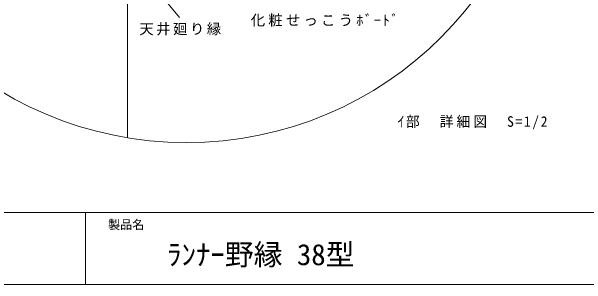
# Model space of a CAD drawing. Units: millimetres, scale not verified, with parts at other scales. Extents: x -2060 to 1861, y -4765 to 1286.
# Drawn here: x -1288 to -92, y -4765 to -4197 of the extents above; entities that cross this region are included whole.
import ezdxf
from ezdxf.enums import TextEntityAlignment as Align

# ---------------------------------------------------------------- set-up
doc = ezdxf.new("R2010")
doc.units = ezdxf.units.MM
doc.header["$LTSCALE"] = 10
for name, color, linetype, lineweight in [('4-5_仕上２', 3, 'Continuous', 18), ('6-1_躯体', 3, 'Continuous', 18), ('6-5_仕上２', 2, 'Continuous', 18), ('6-7_文字', 4, 'Continuous', 18), ('E-0_図面枠', 4, 'Continuous', 18)]:
    doc.layers.add(name, color=color, linetype=linetype, lineweight=lineweight)
doc.layers.add('E-2_文字1', color=7, linetype='Continuous')
doc.layers.add('E-3_文字2', color=7, linetype='Continuous')
doc.styles.add('ＭＳ ゴシック', font='')
doc.styles.get('ＭＳ ゴシック').set_extended_font_data('MS Gothic')

msp = doc.modelspace()

# ---------------------------------------------------------------- linework, layer by layer
at = {"layer": '6-1_躯体'}
msp.add_line((-1046.66, -4459.53), (-1046.66, -2979.65), dxfattribs=at)
at = {"layer": '6-5_仕上２', "color": 7}
msp.add_circle((-924.23, -3719.59), 750, dxfattribs=at)
at = {"layer": '6-7_文字'}
msp.add_lwpolyline([(-938.9, -4209.24), (-1026, -4102.79), (-1013.66, -4130.14)], dxfattribs=at)
at = {"layer": 'E-0_図面枠'}
for p, q in [((-2034.38, -4615.3), (1860.62, -4615.3)), ((-1134.38, -4615.3), (-1134.38, -4765.3))]:
    msp.add_line(p, q, dxfattribs=at)
at = {"layer": 'E-0_図面枠', "color": 7}
msp.add_lwpolyline([(-2034.38, -2015.3), (-2034.38, -4765.3), (1860.62, -4765.3)], dxfattribs=at)

# ---------------------------------------------------------------- texts
at = {"layer": '4-5_仕上２', "color": 7, "insert": (-484.97, -4442.16), "char_height": 21.99, "attachment_point": 7, "style": 'ＭＳ ゴシック'}
msp.add_mtext('\\T1.23;\\W0.95;ｲ部\u3000詳細図\u3000S=1/2', dxfattribs=at)
at = {"layer": '6-7_文字', "color": 7, "char_height": 21.99, "attachment_point": 7, "style": 'ＭＳ ゴシック'}
for s, insert in [('\\T1.22;化粧せっこうﾎﾞｰﾄﾞ', (-790.46, -4228.09)), ('\\T1.17;天井廻り縁', (-1022.23, -4246.57))]:
    msp.add_mtext(s, dxfattribs=dict(at, insert=insert))
at = {"layer": 'E-2_文字1', "style": 'ＭＳ ゴシック'}
msp.add_text('製品名', height=18.33, dxfattribs=at).set_placement((-1087.11, -4655.32), align=Align.BOTTOM_LEFT)
at = {"layer": 'E-3_文字2', "style": 'ＭＳ ゴシック'}
msp.add_text('ﾗﾝﾅｰ野縁 38型', height=43.99, dxfattribs=at).set_placement((-964.37, -4738.2), align=Align.BOTTOM_LEFT)

doc.saveas('drawing.dxf')
